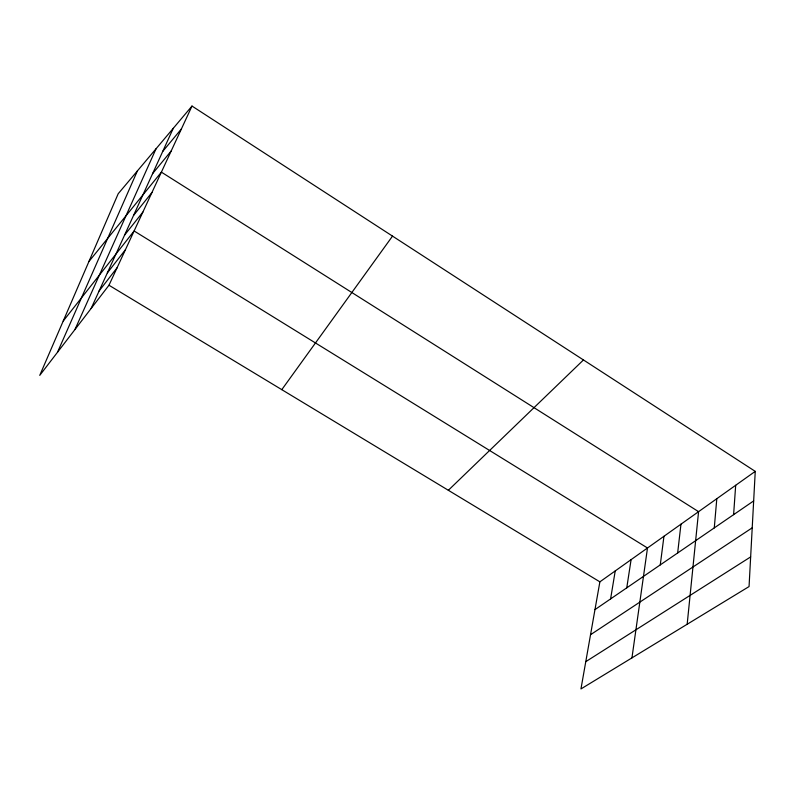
<?xml version="1.0" encoding="UTF-8"?>
<svg xmlns="http://www.w3.org/2000/svg" width="795" height="795" viewBox="0 0 795 795"><rect width="100%" height="100%" fill="white"/><g stroke="black" fill="none" stroke-linecap="round" stroke-linejoin="round"><path stroke-width="1.19" d="M755.25 471.375L749.059 586.571L580.956 688.937L599.877 581.841L755.25 471.375L192.002 106.063L118.207 193.722L39.75 375.369L108.975 285.236L192.002 106.063M733.606 514.663L735.683 485.288M714.278 527.9L716.802 498.713M687.168 624.264L698.576 511.672L161.385 172.137L88.941 261.485M677.648 552.992L680.967 524.183M660.267 564.897L663.954 536.287M631.945 657.882L647.498 547.984L134.117 230.977L63.203 321.071M626.758 587.853L631.091 559.65M610.6 598.913L615.231 570.919M57.498 352.255L137.386 170.935M74.949 329.537L156.068 148.745M91.137 308.46L173.25 128.343M281.798 389.649L392.521 236.115M99.097 291.01L117.054 267.806M107.345 272.904L125.431 249.729M124.567 235.131L142.871 212.096M133.54 215.435L151.954 192.489M152.59 173.648L171.193 150.98M162.707 151.457L181.389 128.969M448.35 490.286L583.46 359.956M594.968 609.616L753.66 500.93M590.536 634.718L752.219 527.83M585.776 661.669L750.649 556.917M108.975 285.236L599.877 581.841"/></g></svg>
